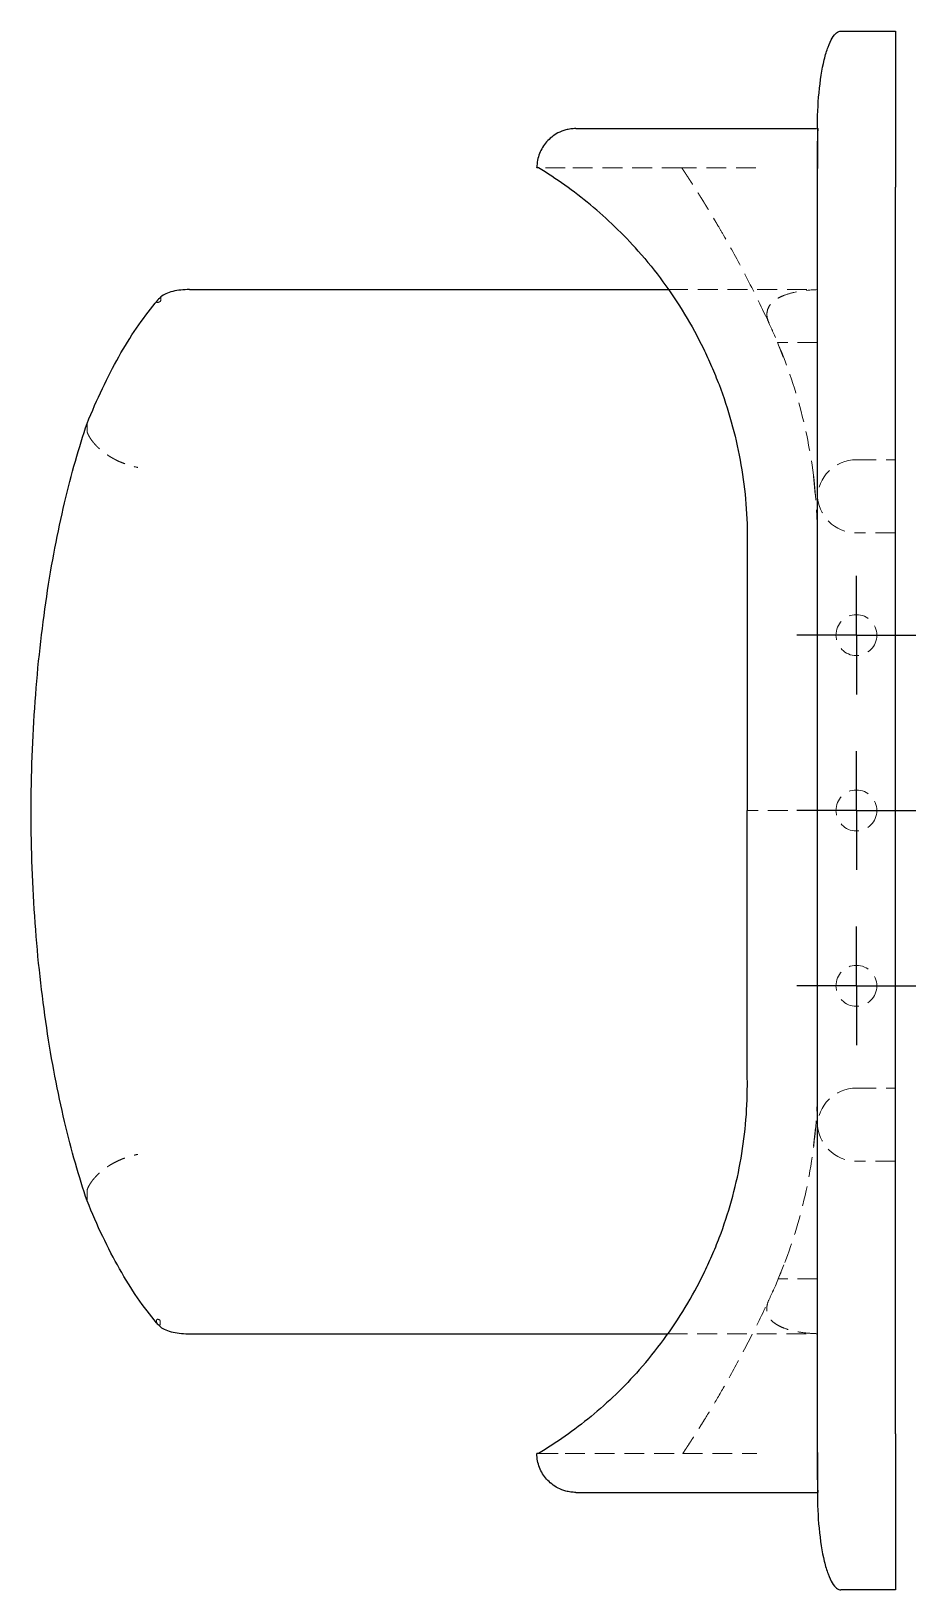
# Model space of a CAD drawing. Header units: millimetres. Extents: x 34 to 253, y 7 to 186.
# Drawn here: x 196 to 252.7, y 7 to 107 of the extents above; entities that cross this region are included whole.
import ezdxf

# ---------------------------------------------------------------- set-up
doc = ezdxf.new("R2010")
doc.units = ezdxf.units.MM
doc.linetypes.add('HIDDEN', pattern=[1.905, 1.27, -0.635])
doc.layers.add('10', color=7, linetype='Continuous')

# ---------------------------------------------------------------- blocks, each defined once
blk = doc.blocks.new('SW_CENTERMARKSYMBOL_0')
at = {"layer": '10', "color": 0}
for p, q in [((0, 2.5), (0, 3.812)), ((0, 0), (0, 2.5)), ((-2.5, 0), (-3.812, 0)), ((0, 0), (-2.5, 0)), ((0, 0), (0, -2.5)), ((0, 0), (2.5, 0)), ((2.5, 0), (3.812, 0)), ((0, -2.5), (0, -3.812))]:
    blk.add_line(p, q, dxfattribs=at)
blk = doc.blocks.new('SW_CENTERMARKSYMBOL_1')
at = {"layer": '10', "color": 0}
for p, q in [((0, 2.5), (0, 3.812)), ((0, 0), (0, 2.5)), ((-2.5, 0), (-3.812, 0)), ((0, 0), (-2.5, 0)), ((0, 0), (0, -2.5)), ((0, 0), (2.5, 0)), ((2.5, 0), (3.812, 0)), ((0, -2.5), (0, -3.812))]:
    blk.add_line(p, q, dxfattribs=at)
blk = doc.blocks.new('SW_CENTERMARKSYMBOL_2')
at = {"layer": '10', "color": 0}
for p, q in [((0, 2.5), (0, 3.812)), ((0, 0), (0, 2.5)), ((-2.5, 0), (-3.812, 0)), ((0, 0), (-2.5, 0)), ((0, 0), (0, -2.5)), ((0, 0), (2.5, 0)), ((2.5, 0), (3.812, 0)), ((0, -2.5), (0, -3.812))]:
    blk.add_line(p, q, dxfattribs=at)

msp = doc.modelspace()

# ---------------------------------------------------------------- linework, layer by layer
at = {"color": 7, "linetype": 'Continuous', "lineweight": 25}
for p, q in [((247.935, 106.991), (251.433, 106.991)), ((251.433, 106.991), (251.433, 96.996)), ((230.944, 100.741), (246.375, 100.741)), ((246.436, 100.741), (246.475, 100.741)), ((246.436, 100.741), (246.436, 98.193)), ((228.445, 98.228), (228.445, 98.242)), ((228.546, 98.228), (228.445, 98.228)), ((246.436, 17.038), (246.436, 96.996)), ((251.433, 17.038), (251.433, 96.996)), ((206.171, 90.422), (236.866, 90.422)), ((241.938, 74.106), (241.938, 57.017)), ((241.938, 39.909), (241.938, 57.017)), ((206.081, 23.462), (236.829, 23.462)), ((251.433, 17.038), (251.433, 7.043)), ((228.546, 15.787), (228.445, 15.787)), ((246.436, 15.84), (246.436, 13.293)), ((230.944, 13.293), (246.436, 13.293)), ((246.436, 13.293), (246.475, 13.293)), ((251.433, 7.043), (247.935, 7.043))]:
    msp.add_line(p, q, dxfattribs=at)
at = {"color": 7, "linetype": 'HIDDEN', "lineweight": 18}
for p, q in [((237.737, 98.228), (230.268, 98.228)), ((236.866, 90.422), (246.436, 90.422)), ((244.244, 86.092), (243.881, 87.035)), ((246.436, 87.035), (243.881, 87.035)), ((199.606, 81.384), (199.606, 81.84)), ((248.934, 79.507), (251.433, 79.507)), ((246.296, 77.286), (246.175, 78.465)), ((251.433, 74.816), (248.934, 74.816)), ((248.934, 39.217), (251.433, 39.217)), ((246.304, 36.66), (246.186, 35.513)), ((251.433, 34.527), (248.934, 34.527)), ((199.606, 31.981), (199.606, 32.602)), ((244.275, 27.892), (243.927, 26.985)), ((246.436, 26.985), (243.927, 26.985)), ((204.061, 24.159), (204.061, 24.313)), ((236.829, 23.462), (246.436, 23.462)), ((230.256, 15.787), (237.803, 15.787))]:
    msp.add_line(p, q, dxfattribs=at)
at = {"color": 7, "linetype": 'HIDDEN', "lineweight": 18, "flags": 128}
for points in [[(247.935, 106.991), (247.935, 106.991)], [(246.436, 100.744), (246.436, 100.744)], [(246.436, 13.29), (246.436, 13.29)], [(247.935, 7.043), (247.935, 7.043)]]:
    msp.add_lwpolyline(points, dxfattribs=at)
at = {"color": 7, "linetype": 'HIDDEN', "lineweight": 18}
for centre in [(248.934, 68.262), (248.934, 57.017), (248.934, 45.772)]:
    msp.add_circle(centre, 1.312, dxfattribs=at)
for centre, start, end in [((248.934, 77.008), 90, 180), ((248.934, 77.315), 180, 270), ((248.934, 36.719), 90, 180), ((248.934, 37.026), 180, 270)]:
    msp.add_arc(centre, 2.499, start, end, dxfattribs=at)
at = {"color": 7, "linetype": 'Continuous', "lineweight": 25}
for points, knots in [([(246.436, 100.744), (246.436, 101.48), (246.468, 102.274), (246.614, 103.812), (246.728, 104.551), (246.948, 105.466), (247.029, 105.739), (247.2, 106.206), (247.291, 106.4), (247.568, 106.857), (247.758, 106.991), (247.935, 106.991)], [0, 0, 0, 0, 0.25, 0.25, 0.5, 0.5, 0.625, 0.625, 0.75, 0.75, 1, 1, 1, 1]), ([(230.944, 100.741), (230.83, 100.741), (230.72, 100.733), (230.506, 100.705), (230.404, 100.684), (230.118, 100.609), (229.949, 100.54), (229.65, 100.386), (229.516, 100.298), (229.274, 100.107), (229.166, 100.004), (228.972, 99.784), (228.886, 99.667), (228.734, 99.417), (228.668, 99.284), (228.507, 98.869), (228.445, 98.569), (228.445, 98.242)], [0, 0, 0, 0, 0.0625, 0.0625, 0.125, 0.125, 0.25, 0.25, 0.375, 0.375, 0.5, 0.5, 0.625, 0.625, 0.75, 0.75, 1, 1, 1, 1]), ([(234.95, 92.883), (233.977, 93.981), (232.953, 94.965), (231.343, 96.3), (230.792, 96.722), (229.679, 97.513), (229.116, 97.882), (228.546, 98.228)], [0, 0, 0, 0, 0.5, 0.5, 0.75, 0.75, 1, 1, 1, 1]), ([(234.95, 92.883), (236.071, 91.617), (237.06, 90.27), (238.354, 88.13), (238.754, 87.397), (239.306, 86.267), (239.481, 85.885), (239.816, 85.112), (239.976, 84.719), (240.726, 82.746), (241.176, 81.134), (241.631, 78.663), (241.746, 77.831), (241.901, 76.148), (241.94, 75.296), (241.94, 74.444)], [0, 0, 0, 0, 0.25, 0.25, 0.375, 0.375, 0.4375, 0.4375, 0.5, 0.5, 0.75, 0.75, 0.875, 0.875, 1, 1, 1, 1]), ([(206.171, 90.422), (205.982, 90.422), (205.796, 90.412), (205.433, 90.373), (205.256, 90.343), (204.933, 90.263), (204.781, 90.213), (204.521, 90.095), (204.41, 90.028), (204.322, 89.952)], [0, 0, 0, 0, 0.25, 0.25, 0.5, 0.5, 0.75, 0.75, 1, 1, 1, 1]), ([(199.606, 81.84), (200.226, 83.386), (200.908, 84.822), (202.37, 87.409), (203.15, 88.558), (203.961, 89.542)], [0, 0, 0, 0, 0.5, 0.5, 1, 1, 1, 1]), ([(199.606, 31.981), (199.086, 33.515), (198.597, 35.219), (197.719, 38.938), (197.331, 40.953), (196.692, 45.226), (196.441, 47.483), (196.103, 52.13), (196.016, 54.52), (196.016, 59.3), (196.103, 61.69), (196.441, 66.338), (196.692, 68.595), (197.331, 72.867), (197.719, 74.883), (198.597, 78.602), (199.086, 80.306), (199.606, 81.84)], [0, 0, 0, 0, 0.125, 0.125, 0.25, 0.25, 0.375, 0.375, 0.5, 0.5, 0.625, 0.625, 0.75, 0.75, 0.875, 0.875, 1, 1, 1, 1]), ([(235.015, 21.151), (236.126, 22.404), (237.106, 23.738), (238.389, 25.857), (238.785, 26.582), (239.332, 27.701), (239.506, 28.079), (239.838, 28.845), (239.996, 29.234), (240.739, 31.187), (241.185, 32.784), (241.636, 35.231), (241.75, 36.055), (241.904, 37.721), (241.943, 38.565), (241.943, 39.409)], [0, 0, 0, 0, 0.25, 0.25, 0.375, 0.375, 0.4375, 0.4375, 0.5, 0.5, 0.75, 0.75, 0.875, 0.875, 1, 1, 1, 1]), ([(204.061, 24.159), (203.23, 25.15), (202.432, 26.313), (200.936, 28.94), (200.238, 30.404), (199.606, 31.981)], [0, 0, 0, 0, 0.5, 0.5, 1, 1, 1, 1]), ([(204.238, 23.961), (204.321, 23.882), (204.427, 23.812), (204.683, 23.688), (204.831, 23.634), (205.155, 23.549), (205.333, 23.516), (205.697, 23.473), (205.889, 23.462), (206.081, 23.462)], [0, 0, 0, 0, 0.25, 0.25, 0.5, 0.5, 0.75, 0.75, 1, 1, 1, 1]), ([(235.015, 21.151), (234.035, 20.045), (233.001, 19.056), (231.375, 17.716), (230.818, 17.293), (229.693, 16.501), (229.123, 16.132), (228.546, 15.787)], [0, 0, 0, 0, 0.5, 0.5, 0.75, 0.75, 1, 1, 1, 1]), ([(230.944, 13.293), (230.831, 13.293), (230.721, 13.301), (230.507, 13.329), (230.405, 13.35), (230.119, 13.425), (229.95, 13.493), (229.651, 13.647), (229.517, 13.735), (229.275, 13.926), (229.168, 14.028), (228.974, 14.248), (228.887, 14.365), (228.735, 14.614), (228.669, 14.747), (228.508, 15.162), (228.446, 15.461), (228.445, 15.787)], [0, 0, 0, 0, 0.0625, 0.0625, 0.125, 0.125, 0.25, 0.25, 0.375, 0.375, 0.5, 0.5, 0.625, 0.625, 0.75, 0.75, 1, 1, 1, 1]), ([(246.436, 13.29), (246.436, 12.553), (246.468, 11.759), (246.614, 10.221), (246.728, 9.482), (246.948, 8.568), (247.029, 8.295), (247.2, 7.828), (247.291, 7.634), (247.568, 7.177), (247.758, 7.043), (247.935, 7.043)], [0, 0, 0, 0, 0.25, 0.25, 0.5, 0.5, 0.625, 0.625, 0.75, 0.75, 1, 1, 1, 1])]:
    msp.add_open_spline(points, degree=3, knots=knots, dxfattribs=at)
for points in [[(246.436, 98.193), (246.436, 99.043), (246.44, 99.892), (246.475, 100.741)], [(246.436, 96.996), (246.436, 97.405), (246.436, 97.804), (246.436, 98.193)], [(204.061, 89.662), (204.028, 89.622), (203.994, 89.582), (203.961, 89.542)], [(204.322, 89.952), (204.235, 89.857), (204.148, 89.76), (204.061, 89.662)], [(241.94, 74.444), (241.94, 74.331), (241.939, 74.219), (241.938, 74.106)], [(241.943, 39.409), (241.943, 39.576), (241.941, 39.742), (241.938, 39.909)], [(204.061, 24.159), (204.12, 24.092), (204.179, 24.026), (204.238, 23.961)], [(246.436, 15.84), (246.436, 16.229), (246.436, 16.629), (246.436, 17.038)], [(246.475, 13.293), (246.44, 14.142), (246.436, 14.991), (246.436, 15.84)]]:
    msp.add_open_spline(points, degree=3, dxfattribs=at)
at = {"color": 7, "linetype": 'HIDDEN', "lineweight": 18}
for points, knots in [([(230.268, 98.228), (230.123, 98.228), (229.98, 98.228), (229.7, 98.228), (229.564, 98.228), (229.317, 98.228), (229.204, 98.228), (229.013, 98.228), (228.932, 98.228), (228.736, 98.228), (228.659, 98.228), (228.564, 98.228), (228.546, 98.228), (228.546, 98.228)], [0, 0, 0, 0, 0.125, 0.125, 0.25, 0.25, 0.375, 0.375, 0.5, 0.5, 0.75, 0.75, 1, 1, 1, 1]), ([(237.737, 98.228), (237.782, 98.161), (237.85, 98.058), (237.933, 97.933), (237.97, 97.878), (237.994, 97.841), (238.006, 97.822), (238.066, 97.732), (238.139, 97.62), (238.227, 97.485), (238.266, 97.425), (238.291, 97.386), (238.305, 97.365), (238.368, 97.268), (238.445, 97.148), (238.538, 97.003), (238.579, 96.939), (238.606, 96.897), (238.62, 96.874), (238.686, 96.77), (238.767, 96.643), (238.864, 96.488), (238.907, 96.42), (238.935, 96.375), (238.95, 96.351), (239.019, 96.24), (239.103, 96.104), (239.205, 95.94), (239.249, 95.868), (239.279, 95.82), (239.294, 95.795), (239.366, 95.678), (239.453, 95.534), (239.559, 95.36), (239.612, 95.271), (239.635, 95.233), (239.65, 95.207), (239.659, 95.194), (239.725, 95.083), (239.815, 94.931), (239.924, 94.748), (239.979, 94.654), (240.003, 94.613), (240.019, 94.586), (240.027, 94.572), (240.156, 94.352), (240.283, 94.134), (240.414, 93.905)], [0, 0, 0, 0, 0.0625, 0.09375, 0.109375, 0.109375, 0.125, 0.125, 0.1875, 0.21875, 0.234375, 0.234375, 0.25, 0.25, 0.3125, 0.34375, 0.359375, 0.359375, 0.375, 0.375, 0.4375, 0.46875, 0.484375, 0.484375, 0.5, 0.5, 0.5625, 0.59375, 0.609375, 0.609375, 0.625, 0.625, 0.6875, 0.71875, 0.734375, 0.742187, 0.742187, 0.75, 0.75, 0.8125, 0.84375, 0.859375, 0.867187, 0.867187, 0.875, 0.875, 1, 1, 1, 1]), ([(242.491, 98.228), (241.913, 98.228), (241.351, 98.228), (240.533, 98.228), (240.264, 98.228), (239.757, 98.228), (239.517, 98.228), (239.064, 98.228), (238.849, 98.228), (238.472, 98.228), (238.306, 98.228), (238.029, 98.228), (237.922, 98.228), (237.776, 98.228), (237.737, 98.228), (237.737, 98.228)], [0, 0, 0, 0, 0.25, 0.25, 0.375, 0.375, 0.5, 0.5, 0.625, 0.625, 0.75, 0.75, 0.875, 0.875, 1, 1, 1, 1]), ([(243.184, 88.583), (242.716, 89.577), (242.247, 90.518), (241.319, 92.293), (240.859, 93.129), (240.414, 93.905)], [0, 0, 0, 0, 0.5, 0.5, 1, 1, 1, 1]), ([(243.333, 88.263), (243.269, 88.4), (243.227, 88.535), (243.189, 88.803), (243.193, 88.937), (243.255, 89.196), (243.313, 89.32), (243.444, 89.497), (243.496, 89.555), (243.613, 89.666), (243.744, 89.771), (243.902, 89.866), (244.074, 89.956), (244.168, 89.998), (244.464, 90.116), (244.681, 90.18), (245.385, 90.341), (245.905, 90.397), (246.436, 90.415)], [0, 0, 0, 0, 0.125, 0.125, 0.25, 0.25, 0.375, 0.375, 0.4375, 0.4375, 0.5, 0.5625, 0.5625, 0.625, 0.625, 0.75, 0.75, 1, 1, 1, 1]), ([(204.287, 89.657), (204.267, 89.646), (204.228, 89.624), (204.176, 89.603), (204.133, 89.594), (204.106, 89.595), (204.087, 89.603), (204.075, 89.614), (204.065, 89.632), (204.062, 89.652), (204.061, 89.662)], [0, 0, 0, 0, 0.250296, 0.500451, 0.660368, 0.786322, 0.843984, 0.893354, 0.948704, 1, 1, 1, 1]), ([(204.322, 89.952), (204.333, 89.899), (204.338, 89.839), (204.331, 89.752), (204.326, 89.724), (204.31, 89.68), (204.299, 89.663), (204.287, 89.656)], [0, 0, 0, 0, 0.5, 0.5, 0.75, 0.75, 1, 1, 1, 1]), ([(246.218, 78.189), (246.012, 79.95), (245.672, 81.62), (244.774, 84.805), (244.216, 86.32), (243.563, 87.762)], [0, 0, 0, 0, 0.5, 0.5, 1, 1, 1, 1]), ([(199.629, 81.222), (199.648, 81.18), (199.687, 81.096), (199.758, 80.969), (199.838, 80.841), (199.93, 80.712), (200.032, 80.583), (200.144, 80.455), (200.267, 80.328), (200.4, 80.203), (200.543, 80.08), (200.695, 79.962), (200.828, 79.866), (200.948, 79.786), (201.062, 79.713), (201.211, 79.625), (201.396, 79.524), (201.618, 79.415), (201.877, 79.303), (202.173, 79.195), (202.501, 79.094), (202.732, 79.044), (202.851, 79.017)], [0, 0, 0, 0, 0.042279, 0.085347, 0.12916, 0.173669, 0.218818, 0.264547, 0.310788, 0.357469, 0.404515, 0.451847, 0.49938, 0.523078, 0.555257, 0.595849, 0.64472, 0.70164, 0.766246, 0.838014, 0.916234, 1, 1, 1, 1]), ([(246.436, 57.017), (246.139, 57.017), (245.846, 57.017), (245.271, 57.017), (244.986, 57.017), (244.441, 57.017), (244.183, 57.017), (243.694, 57.017), (243.463, 57.017), (243.048, 57.017), (242.862, 57.017), (242.533, 57.017), (242.394, 57.017), (242.169, 57.017), (242.083, 57.017), (241.996, 57.017), (241.974, 57.017), (241.945, 57.017), (241.938, 57.017), (241.938, 57.017)], [0, 0, 0, 0, 0.125, 0.125, 0.25, 0.25, 0.375, 0.375, 0.5, 0.5, 0.625, 0.625, 0.75, 0.75, 0.875, 0.875, 0.9375, 0.9375, 1, 1, 1, 1]), ([(243.617, 26.272), (244.266, 27.715), (244.819, 29.229), (245.706, 32.414), (246.04, 34.084), (246.237, 35.845)], [0, 0, 0, 0, 0.5, 0.5, 1, 1, 1, 1]), ([(199.629, 32.764), (199.648, 32.806), (199.687, 32.89), (199.758, 33.017), (199.838, 33.145), (199.93, 33.274), (200.032, 33.403), (200.145, 33.531), (200.268, 33.658), (200.401, 33.783), (200.543, 33.906), (200.695, 34.024), (200.834, 34.124), (200.969, 34.214), (201.11, 34.302), (201.293, 34.407), (201.52, 34.524), (201.793, 34.648), (202.11, 34.77), (202.467, 34.883), (202.72, 34.939), (202.851, 34.968)], [0, 0, 0, 0, 0.042301, 0.085387, 0.129212, 0.173728, 0.21888, 0.264608, 0.310844, 0.357518, 0.404555, 0.451875, 0.499396, 0.528608, 0.56793, 0.617263, 0.676398, 0.744961, 0.822364, 0.907754, 1, 1, 1, 1]), ([(240.769, 20.638), (241.169, 21.353), (241.58, 22.114), (242.407, 23.72), (242.824, 24.564), (243.239, 25.451)], [0, 0, 0, 0, 0.5, 0.5, 1, 1, 1, 1]), ([(246.436, 23.467), (246.169, 23.475), (245.907, 23.492), (245.395, 23.55), (245.141, 23.591), (244.672, 23.697), (244.454, 23.762), (244.155, 23.881), (244.061, 23.924), (243.888, 24.015), (243.808, 24.063), (243.591, 24.216), (243.473, 24.331), (243.3, 24.571), (243.243, 24.699), (243.183, 24.962), (243.181, 25.096), (243.221, 25.368), (243.265, 25.507), (243.329, 25.645)], [0, 0, 0, 0, 0.125, 0.125, 0.25, 0.25, 0.375, 0.375, 0.4375, 0.4375, 0.5, 0.5, 0.625, 0.625, 0.75, 0.75, 0.875, 0.875, 1, 1, 1, 1]), ([(204.061, 24.313), (204.061, 24.321), (204.061, 24.337), (204.067, 24.358), (204.076, 24.373), (204.089, 24.384), (204.105, 24.39), (204.126, 24.392), (204.158, 24.388), (204.2, 24.374), (204.234, 24.357), (204.251, 24.349)], [0, 0, 0, 0, 0.047662, 0.093413, 0.144058, 0.207114, 0.287617, 0.383721, 0.502274, 0.751168, 1, 1, 1, 1]), ([(204.251, 24.349), (204.267, 24.341), (204.281, 24.311), (204.296, 24.237), (204.297, 24.194), (204.288, 24.075), (204.268, 23.999), (204.238, 23.961)], [0, 0, 0, 0, 0.25, 0.25, 0.5, 0.5, 1, 1, 1, 1]), ([(237.803, 15.787), (237.852, 15.86), (237.927, 15.974), (238.005, 16.092), (238.057, 16.171), (238.084, 16.212), (238.163, 16.333), (238.244, 16.457), (238.327, 16.585), (238.383, 16.672), (238.411, 16.716), (238.496, 16.847), (238.581, 16.982), (238.669, 17.12), (238.728, 17.213), (238.759, 17.261), (238.848, 17.402), (238.908, 17.498), (239.03, 17.694), (239.093, 17.795), (239.404, 18.299), (239.666, 18.732), (240.205, 19.645), (240.483, 20.128), (240.769, 20.638)], [0, 0, 0, 0, 0.0625, 0.09375, 0.09375, 0.125, 0.125, 0.1875, 0.21875, 0.21875, 0.25, 0.25, 0.3125, 0.34375, 0.34375, 0.375, 0.375, 0.4375, 0.4375, 0.5, 0.5, 0.75, 0.75, 1, 1, 1, 1]), ([(228.546, 15.787), (228.546, 15.787), (228.564, 15.787), (228.658, 15.787), (228.735, 15.787), (228.931, 15.787), (229.011, 15.787), (229.2, 15.787), (229.312, 15.787), (229.557, 15.787), (229.691, 15.787), (229.97, 15.787), (230.112, 15.787), (230.256, 15.787)], [0, 0, 0, 0, 0.25, 0.25, 0.5, 0.5, 0.625, 0.625, 0.75, 0.75, 0.875, 0.875, 1, 1, 1, 1]), ([(237.803, 15.787), (237.803, 15.787), (237.84, 15.787), (237.985, 15.787), (238.093, 15.787), (238.366, 15.787), (238.532, 15.787), (238.91, 15.787), (239.119, 15.787), (239.573, 15.787), (239.818, 15.787), (240.325, 15.787), (240.59, 15.787), (241.412, 15.787), (241.975, 15.787), (242.552, 15.787)], [0, 0, 0, 0, 0.125, 0.125, 0.25, 0.25, 0.375, 0.375, 0.5, 0.5, 0.625, 0.625, 0.75, 0.75, 1, 1, 1, 1])]:
    msp.add_open_spline(points, degree=3, knots=knots, dxfattribs=at)
for points in [[(243.184, 88.583), (243.292, 88.352), (243.4, 88.119), (243.507, 87.884)], [(243.563, 87.762), (243.545, 87.803), (243.526, 87.844), (243.507, 87.884)], [(199.629, 81.222), (199.611, 81.262), (199.606, 81.325), (199.606, 81.384)], [(246.218, 78.185), (246.218, 78.187), (246.218, 78.188), (246.218, 78.189)], [(246.218, 78.185), (246.376, 76.834), (246.436, 75.586), (246.436, 74.444)], [(246.237, 35.849), (246.38, 37.127), (246.436, 38.315), (246.436, 39.409)], [(246.237, 35.845), (246.237, 35.846), (246.237, 35.847), (246.237, 35.849)], [(199.606, 32.602), (199.606, 32.661), (199.611, 32.724), (199.629, 32.764)], [(243.239, 25.451), (243.344, 25.676), (243.448, 25.902), (243.553, 26.131)], [(243.553, 26.131), (243.574, 26.178), (243.595, 26.225), (243.617, 26.272)]]:
    msp.add_open_spline(points, degree=3, dxfattribs=at)

# ---------------------------------------------------------------- block references
at = {"layer": '10'}
for name, p in [('SW_CENTERMARKSYMBOL_1', (248.934, 68.262)), ('SW_CENTERMARKSYMBOL_0', (248.934, 57.017)), ('SW_CENTERMARKSYMBOL_2', (248.934, 45.772))]:
    msp.add_blockref(name, p, dxfattribs=at)

doc.saveas('drawing.dxf')
